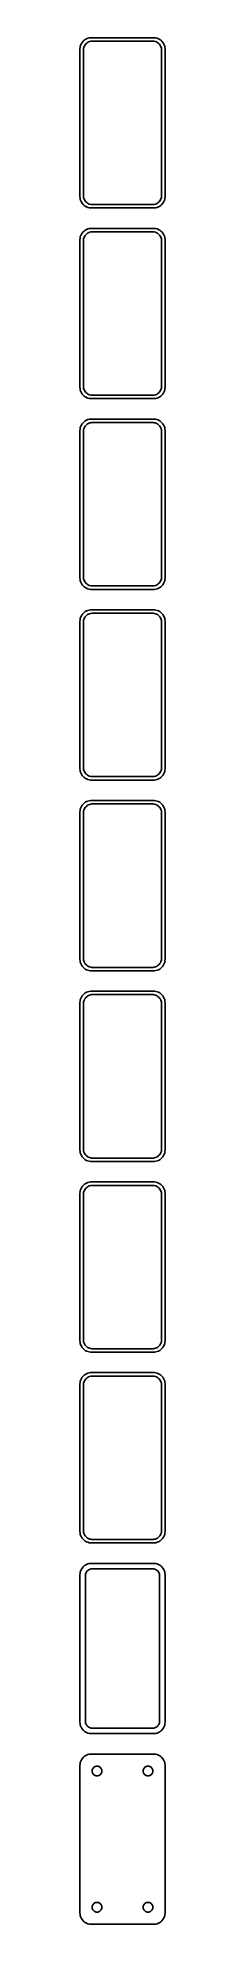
# Model space of a CAD drawing. Header units: metres. Extents: x -19 to 19, y 803 to 1633.
import ezdxf

# ---------------------------------------------------------------- set-up
doc = ezdxf.new("R2010")
doc.units = ezdxf.units.M

msp = doc.modelspace()

# ---------------------------------------------------------------- linework, layer by layer
for p, q in [((-18.7106, 1629.13), (-18.75, 1628.5)), ((-18.5929, 1629.74), (-18.7106, 1629.13)), ((-18.3989, 1630.34), (-18.5929, 1629.74)), ((-18.1315, 1630.91), (-18.3989, 1630.34)), ((-17.7951, 1631.44), (-18.1315, 1630.91)), ((-17.3948, 1631.92), (-17.7951, 1631.44)), ((-16.9371, 1632.35), (-17.3948, 1631.92)), ((-17.2184, 1628.5), (-17.1243, 1628.99)), ((-17.1243, 1628.99), (-16.9691, 1629.47)), ((-16.9691, 1629.47), (-16.7552, 1629.93)), ((-16.4291, 1632.72), (-16.9371, 1632.35)), ((-16.7552, 1629.93), (-16.4861, 1630.35)), ((-16.4861, 1630.35), (-16.1659, 1630.74)), ((-15.8789, 1633.02), (-16.4291, 1632.72)), ((-16.1659, 1630.74), (-15.7997, 1631.08)), ((-15.2951, 1633.26), (-15.8789, 1633.02)), ((-15.7997, 1631.08), (-15.3933, 1631.38)), ((-15.3933, 1631.38), (-14.9531, 1631.62)), ((-14.6869, 1633.41), (-15.2951, 1633.26)), ((-14.9531, 1631.62), (-14.4861, 1631.8)), ((-14.0639, 1633.49), (-14.6869, 1633.41)), ((-14.4861, 1631.8), (-13.9995, 1631.93)), ((14.0639, 1633.49), (-14.0639, 1633.49)), ((-13.9995, 1631.93), (-13.5012, 1631.99)), ((-13.5012, 1631.99), (13.5012, 1631.99)), ((13.5012, 1631.99), (13.9995, 1631.93)), ((13.9995, 1631.93), (14.4861, 1631.8)), ((14.6869, 1633.41), (14.0639, 1633.49)), ((14.4861, 1631.8), (14.9531, 1631.62)), ((15.2951, 1633.26), (14.6869, 1633.41)), ((14.9531, 1631.62), (15.3933, 1631.38)), ((15.8789, 1633.02), (15.2951, 1633.26)), ((15.3933, 1631.38), (15.7997, 1631.08)), ((15.7997, 1631.08), (16.1659, 1630.74)), ((16.4291, 1632.72), (15.8789, 1633.02)), ((16.1659, 1630.74), (16.4861, 1630.35)), ((16.9371, 1632.35), (16.4291, 1632.72)), ((16.4861, 1630.35), (16.7552, 1629.93)), ((16.7552, 1629.93), (16.9691, 1629.47)), ((17.3948, 1631.92), (16.9371, 1632.35)), ((16.9691, 1629.47), (17.1243, 1628.99)), ((17.1243, 1628.99), (17.2184, 1628.5)), ((17.7951, 1631.44), (17.3948, 1631.92)), ((18.1315, 1630.91), (17.7951, 1631.44)), ((18.3989, 1630.34), (18.1315, 1630.91)), ((18.5929, 1629.74), (18.3989, 1630.34)), ((18.7106, 1629.13), (18.5929, 1629.74)), ((18.75, 1628.5), (18.7106, 1629.13)), ((-18.75, 1628.5), (-18.75, 1563.5)), ((-17.25, 1628), (-17.2184, 1628.5)), ((-17.25, 1564), (-17.25, 1628)), ((17.2184, 1628.5), (17.25, 1628)), ((17.25, 1628), (17.25, 1564)), ((18.75, 1563.5), (18.75, 1628.5)), ((-18.75, 1563.5), (-18.7106, 1562.87)), ((-18.7106, 1562.87), (-18.5929, 1562.26)), ((-18.5929, 1562.26), (-18.3989, 1561.66)), ((-17.2184, 1563.5), (-17.25, 1564)), ((-17.1243, 1563.01), (-17.2184, 1563.5)), ((-16.9691, 1562.53), (-17.1243, 1563.01)), ((-16.7552, 1562.07), (-16.9691, 1562.53)), ((16.9691, 1562.53), (16.7552, 1562.07)), ((17.1243, 1563.01), (16.9691, 1562.53)), ((17.2184, 1563.5), (17.1243, 1563.01)), ((17.25, 1564), (17.2184, 1563.5)), ((18.3989, 1561.66), (18.5929, 1562.26)), ((18.5929, 1562.26), (18.7106, 1562.87)), ((18.7106, 1562.87), (18.75, 1563.5)), ((-18.3989, 1561.66), (-18.1315, 1561.09)), ((-18.1315, 1561.09), (-17.7951, 1560.56)), ((-17.7951, 1560.56), (-17.3948, 1560.08)), ((-17.3948, 1560.08), (-16.9371, 1559.65)), ((-16.9371, 1559.65), (-16.4291, 1559.28)), ((-16.4861, 1561.65), (-16.7552, 1562.07)), ((-16.1659, 1561.26), (-16.4861, 1561.65)), ((-16.4291, 1559.28), (-15.8789, 1558.98)), ((-15.7997, 1560.92), (-16.1659, 1561.26)), ((-15.8789, 1558.98), (-15.2951, 1558.74)), ((-15.3933, 1560.62), (-15.7997, 1560.92)), ((-14.9531, 1560.38), (-15.3933, 1560.62)), ((-15.2951, 1558.74), (-14.6869, 1558.59)), ((-14.4861, 1560.2), (-14.9531, 1560.38)), ((-14.6869, 1558.59), (-14.0639, 1558.51)), ((-13.9995, 1560.07), (-14.4861, 1560.2)), ((-14.0639, 1558.51), (14.0639, 1558.51)), ((-13.5012, 1560.01), (-13.9995, 1560.07)), ((13.5012, 1560.01), (-13.5012, 1560.01)), ((13.9995, 1560.07), (13.5012, 1560.01)), ((14.4861, 1560.2), (13.9995, 1560.07)), ((14.0639, 1558.51), (14.6869, 1558.59)), ((14.9531, 1560.38), (14.4861, 1560.2)), ((14.6869, 1558.59), (15.2951, 1558.74)), ((15.3933, 1560.62), (14.9531, 1560.38)), ((15.2951, 1558.74), (15.8789, 1558.98)), ((15.7997, 1560.92), (15.3933, 1560.62)), ((16.1659, 1561.26), (15.7997, 1560.92)), ((15.8789, 1558.98), (16.4291, 1559.28)), ((16.4861, 1561.65), (16.1659, 1561.26)), ((16.4291, 1559.28), (16.9371, 1559.65)), ((16.7552, 1562.07), (16.4861, 1561.65)), ((16.9371, 1559.65), (17.3948, 1560.08)), ((17.3948, 1560.08), (17.7951, 1560.56)), ((17.7951, 1560.56), (18.1315, 1561.09)), ((18.1315, 1561.09), (18.3989, 1561.66)), ((-18.5929, 1545.74), (-18.7106, 1545.13)), ((-18.3989, 1546.34), (-18.5929, 1545.74)), ((-18.1315, 1546.91), (-18.3989, 1546.34)), ((-17.7951, 1547.44), (-18.1315, 1546.91)), ((-17.3948, 1547.92), (-17.7951, 1547.44)), ((-16.9371, 1548.35), (-17.3948, 1547.92)), ((-16.9691, 1545.47), (-16.7552, 1545.93)), ((-16.4291, 1548.72), (-16.9371, 1548.35)), ((-16.7552, 1545.93), (-16.4861, 1546.35)), ((-16.4861, 1546.35), (-16.1659, 1546.74)), ((-15.8789, 1549.02), (-16.4291, 1548.72)), ((-16.1659, 1546.74), (-15.7997, 1547.08)), ((-15.2951, 1549.26), (-15.8789, 1549.02)), ((-15.7997, 1547.08), (-15.3933, 1547.38)), ((-15.3933, 1547.38), (-14.9531, 1547.62)), ((-14.6869, 1549.41), (-15.2951, 1549.26)), ((-14.9531, 1547.62), (-14.4861, 1547.8)), ((-14.0639, 1549.49), (-14.6869, 1549.41)), ((-14.4861, 1547.8), (-13.9995, 1547.93)), ((14.0639, 1549.49), (-14.0639, 1549.49)), ((-13.9995, 1547.93), (-13.5012, 1547.99)), ((-13.5012, 1547.99), (13.5012, 1547.99)), ((13.5012, 1547.99), (13.9995, 1547.93)), ((13.9995, 1547.93), (14.4861, 1547.8)), ((14.6869, 1549.41), (14.0639, 1549.49)), ((14.4861, 1547.8), (14.9531, 1547.62)), ((15.2951, 1549.26), (14.6869, 1549.41)), ((14.9531, 1547.62), (15.3933, 1547.38)), ((15.8789, 1549.02), (15.2951, 1549.26)), ((15.3933, 1547.38), (15.7997, 1547.08)), ((15.7997, 1547.08), (16.1659, 1546.74)), ((16.4291, 1548.72), (15.8789, 1549.02)), ((16.1659, 1546.74), (16.4861, 1546.35)), ((16.9371, 1548.35), (16.4291, 1548.72)), ((16.4861, 1546.35), (16.7552, 1545.93)), ((16.7552, 1545.93), (16.9691, 1545.47)), ((17.3948, 1547.92), (16.9371, 1548.35)), ((17.7951, 1547.44), (17.3948, 1547.92)), ((18.1315, 1546.91), (17.7951, 1547.44)), ((18.3989, 1546.34), (18.1315, 1546.91)), ((18.5929, 1545.74), (18.3989, 1546.34)), ((18.7106, 1545.13), (18.5929, 1545.74)), ((-18.7106, 1545.13), (-18.75, 1544.5)), ((-18.75, 1544.5), (-18.75, 1479.5)), ((-17.25, 1544), (-17.2184, 1544.5)), ((-17.25, 1480), (-17.25, 1544)), ((-17.2184, 1544.5), (-17.1243, 1544.99)), ((-17.1243, 1544.99), (-16.9691, 1545.47)), ((16.9691, 1545.47), (17.1243, 1544.99)), ((17.1243, 1544.99), (17.2184, 1544.5)), ((17.2184, 1544.5), (17.25, 1544)), ((17.25, 1544), (17.25, 1480)), ((18.75, 1544.5), (18.7106, 1545.13)), ((18.75, 1479.5), (18.75, 1544.5)), ((-18.75, 1479.5), (-18.7106, 1478.87)), ((-17.2184, 1479.5), (-17.25, 1480)), ((-17.1243, 1479.01), (-17.2184, 1479.5)), ((17.2184, 1479.5), (17.1243, 1479.01)), ((17.25, 1480), (17.2184, 1479.5)), ((18.7106, 1478.87), (18.75, 1479.5)), ((-18.7106, 1478.87), (-18.5929, 1478.26)), ((-18.5929, 1478.26), (-18.3989, 1477.66)), ((-18.3989, 1477.66), (-18.1315, 1477.09)), ((-18.1315, 1477.09), (-17.7951, 1476.56)), ((-17.7951, 1476.56), (-17.3948, 1476.08)), ((-17.3948, 1476.08), (-16.9371, 1475.65)), ((-16.9691, 1478.53), (-17.1243, 1479.01)), ((-16.7552, 1478.07), (-16.9691, 1478.53)), ((-16.9371, 1475.65), (-16.4291, 1475.28)), ((-16.4861, 1477.65), (-16.7552, 1478.07)), ((-16.1659, 1477.26), (-16.4861, 1477.65)), ((-16.4291, 1475.28), (-15.8789, 1474.98)), ((-15.7997, 1476.92), (-16.1659, 1477.26)), ((-15.8789, 1474.98), (-15.2951, 1474.74)), ((-15.3933, 1476.62), (-15.7997, 1476.92)), ((-14.9531, 1476.38), (-15.3933, 1476.62)), ((-15.2951, 1474.74), (-14.6869, 1474.59)), ((-14.4861, 1476.2), (-14.9531, 1476.38)), ((-14.6869, 1474.59), (-14.0639, 1474.51)), ((-13.9995, 1476.07), (-14.4861, 1476.2)), ((-14.0639, 1474.51), (14.0639, 1474.51)), ((-13.5012, 1476.01), (-13.9995, 1476.07)), ((13.5012, 1476.01), (-13.5012, 1476.01)), ((13.9995, 1476.07), (13.5012, 1476.01)), ((14.4861, 1476.2), (13.9995, 1476.07)), ((14.0639, 1474.51), (14.6869, 1474.59)), ((14.9531, 1476.38), (14.4861, 1476.2)), ((14.6869, 1474.59), (15.2951, 1474.74)), ((15.3933, 1476.62), (14.9531, 1476.38)), ((15.2951, 1474.74), (15.8789, 1474.98)), ((15.7997, 1476.92), (15.3933, 1476.62)), ((16.1659, 1477.26), (15.7997, 1476.92)), ((15.8789, 1474.98), (16.4291, 1475.28)), ((16.4861, 1477.65), (16.1659, 1477.26)), ((16.4291, 1475.28), (16.9371, 1475.65)), ((16.7552, 1478.07), (16.4861, 1477.65)), ((16.9691, 1478.53), (16.7552, 1478.07)), ((16.9371, 1475.65), (17.3948, 1476.08)), ((17.1243, 1479.01), (16.9691, 1478.53)), ((17.3948, 1476.08), (17.7951, 1476.56)), ((17.7951, 1476.56), (18.1315, 1477.09)), ((18.1315, 1477.09), (18.3989, 1477.66)), ((18.3989, 1477.66), (18.5929, 1478.26)), ((18.5929, 1478.26), (18.7106, 1478.87)), ((-18.1315, 1462.91), (-18.3989, 1462.34)), ((-17.7951, 1463.44), (-18.1315, 1462.91)), ((-17.3948, 1463.92), (-17.7951, 1463.44)), ((-16.9371, 1464.35), (-17.3948, 1463.92)), ((-16.4291, 1464.72), (-16.9371, 1464.35)), ((-16.4861, 1462.35), (-16.1659, 1462.74)), ((-15.8789, 1465.02), (-16.4291, 1464.72)), ((-16.1659, 1462.74), (-15.7997, 1463.08)), ((-15.2951, 1465.26), (-15.8789, 1465.02)), ((-15.7997, 1463.08), (-15.3933, 1463.38)), ((-15.3933, 1463.38), (-14.9531, 1463.62)), ((-14.6869, 1465.41), (-15.2951, 1465.26)), ((-14.9531, 1463.62), (-14.4861, 1463.8)), ((-14.0639, 1465.49), (-14.6869, 1465.41)), ((-14.4861, 1463.8), (-13.9995, 1463.93)), ((14.0639, 1465.49), (-14.0639, 1465.49)), ((-13.9995, 1463.93), (-13.5012, 1463.99)), ((-13.5012, 1463.99), (13.5012, 1463.99)), ((13.5012, 1463.99), (13.9995, 1463.93)), ((13.9995, 1463.93), (14.4861, 1463.8)), ((14.6869, 1465.41), (14.0639, 1465.49)), ((14.4861, 1463.8), (14.9531, 1463.62)), ((15.2951, 1465.26), (14.6869, 1465.41)), ((14.9531, 1463.62), (15.3933, 1463.38)), ((15.8789, 1465.02), (15.2951, 1465.26)), ((15.3933, 1463.38), (15.7997, 1463.08)), ((15.7997, 1463.08), (16.1659, 1462.74)), ((16.4291, 1464.72), (15.8789, 1465.02)), ((16.1659, 1462.74), (16.4861, 1462.35)), ((16.9371, 1464.35), (16.4291, 1464.72)), ((17.3948, 1463.92), (16.9371, 1464.35)), ((17.7951, 1463.44), (17.3948, 1463.92)), ((18.1315, 1462.91), (17.7951, 1463.44)), ((18.3989, 1462.34), (18.1315, 1462.91)), ((-18.7106, 1461.13), (-18.75, 1460.5)), ((-18.75, 1460.5), (-18.75, 1395.5)), ((-18.5929, 1461.74), (-18.7106, 1461.13)), ((-18.3989, 1462.34), (-18.5929, 1461.74)), ((-17.25, 1460), (-17.2184, 1460.5)), ((-17.25, 1396), (-17.25, 1460)), ((-17.2184, 1460.5), (-17.1243, 1460.99)), ((-17.1243, 1460.99), (-16.9691, 1461.47)), ((-16.9691, 1461.47), (-16.7552, 1461.93)), ((-16.7552, 1461.93), (-16.4861, 1462.35)), ((16.4861, 1462.35), (16.7552, 1461.93)), ((16.7552, 1461.93), (16.9691, 1461.47)), ((16.9691, 1461.47), (17.1243, 1460.99)), ((17.1243, 1460.99), (17.2184, 1460.5)), ((17.2184, 1460.5), (17.25, 1460)), ((17.25, 1460), (17.25, 1396)), ((18.5929, 1461.74), (18.3989, 1462.34)), ((18.7106, 1461.13), (18.5929, 1461.74)), ((18.75, 1460.5), (18.7106, 1461.13)), ((18.75, 1395.5), (18.75, 1460.5)), ((-18.75, 1395.5), (-18.7106, 1394.87)), ((-18.7106, 1394.87), (-18.5929, 1394.26)), ((-18.5929, 1394.26), (-18.3989, 1393.66)), ((-18.3989, 1393.66), (-18.1315, 1393.09)), ((-18.1315, 1393.09), (-17.7951, 1392.56)), ((-17.7951, 1392.56), (-17.3948, 1392.08)), ((-17.3948, 1392.08), (-16.9371, 1391.65)), ((-17.2184, 1395.5), (-17.25, 1396)), ((-17.1243, 1395.01), (-17.2184, 1395.5)), ((-16.9691, 1394.53), (-17.1243, 1395.01)), ((-16.7552, 1394.07), (-16.9691, 1394.53)), ((-16.9371, 1391.65), (-16.4291, 1391.28)), ((-16.4861, 1393.65), (-16.7552, 1394.07)), ((-16.1659, 1393.26), (-16.4861, 1393.65)), ((-16.4291, 1391.28), (-15.8789, 1390.98)), ((-15.7997, 1392.92), (-16.1659, 1393.26)), ((-15.8789, 1390.98), (-15.2951, 1390.74)), ((-15.3933, 1392.62), (-15.7997, 1392.92)), ((-14.9531, 1392.38), (-15.3933, 1392.62)), ((-15.2951, 1390.74), (-14.6869, 1390.59)), ((-14.4861, 1392.2), (-14.9531, 1392.38)), ((-14.6869, 1390.59), (-14.0639, 1390.51)), ((-13.9995, 1392.07), (-14.4861, 1392.2)), ((-14.0639, 1390.51), (14.0639, 1390.51)), ((-13.5012, 1392.01), (-13.9995, 1392.07)), ((13.5012, 1392.01), (-13.5012, 1392.01)), ((13.9995, 1392.07), (13.5012, 1392.01)), ((14.4861, 1392.2), (13.9995, 1392.07)), ((14.0639, 1390.51), (14.6869, 1390.59)), ((14.9531, 1392.38), (14.4861, 1392.2)), ((14.6869, 1390.59), (15.2951, 1390.74)), ((15.3933, 1392.62), (14.9531, 1392.38)), ((15.2951, 1390.74), (15.8789, 1390.98)), ((15.7997, 1392.92), (15.3933, 1392.62)), ((16.1659, 1393.26), (15.7997, 1392.92)), ((15.8789, 1390.98), (16.4291, 1391.28)), ((16.4861, 1393.65), (16.1659, 1393.26)), ((16.4291, 1391.28), (16.9371, 1391.65)), ((16.7552, 1394.07), (16.4861, 1393.65)), ((16.9691, 1394.53), (16.7552, 1394.07)), ((16.9371, 1391.65), (17.3948, 1392.08)), ((17.1243, 1395.01), (16.9691, 1394.53)), ((17.2184, 1395.5), (17.1243, 1395.01)), ((17.25, 1396), (17.2184, 1395.5)), ((17.3948, 1392.08), (17.7951, 1392.56)), ((17.7951, 1392.56), (18.1315, 1393.09)), ((18.1315, 1393.09), (18.3989, 1393.66)), ((18.3989, 1393.66), (18.5929, 1394.26)), ((18.5929, 1394.26), (18.7106, 1394.87)), ((18.7106, 1394.87), (18.75, 1395.5)), ((-17.7951, 1379.44), (-18.1315, 1378.91)), ((-17.3948, 1379.92), (-17.7951, 1379.44)), ((-16.9371, 1380.35), (-17.3948, 1379.92)), ((-16.4291, 1380.72), (-16.9371, 1380.35)), ((-15.8789, 1381.02), (-16.4291, 1380.72)), ((-15.2951, 1381.26), (-15.8789, 1381.02)), ((-15.3933, 1379.38), (-14.9531, 1379.62)), ((-14.6869, 1381.41), (-15.2951, 1381.26)), ((-14.9531, 1379.62), (-14.4861, 1379.8)), ((-14.0639, 1381.49), (-14.6869, 1381.41)), ((-14.4861, 1379.8), (-13.9995, 1379.93)), ((14.0639, 1381.49), (-14.0639, 1381.49)), ((-13.9995, 1379.93), (-13.5012, 1379.99)), ((-13.5012, 1379.99), (13.5012, 1379.99)), ((13.5012, 1379.99), (13.9995, 1379.93)), ((13.9995, 1379.93), (14.4861, 1379.8)), ((14.6869, 1381.41), (14.0639, 1381.49)), ((14.4861, 1379.8), (14.9531, 1379.62)), ((15.2951, 1381.26), (14.6869, 1381.41)), ((14.9531, 1379.62), (15.3933, 1379.38)), ((15.8789, 1381.02), (15.2951, 1381.26)), ((16.4291, 1380.72), (15.8789, 1381.02)), ((16.9371, 1380.35), (16.4291, 1380.72)), ((17.3948, 1379.92), (16.9371, 1380.35)), ((17.7951, 1379.44), (17.3948, 1379.92)), ((18.1315, 1378.91), (17.7951, 1379.44)), ((-18.7106, 1377.13), (-18.75, 1376.5)), ((-18.75, 1376.5), (-18.75, 1311.5)), ((-18.5929, 1377.74), (-18.7106, 1377.13)), ((-18.3989, 1378.34), (-18.5929, 1377.74)), ((-18.1315, 1378.91), (-18.3989, 1378.34)), ((-17.25, 1376), (-17.2184, 1376.5)), ((-17.25, 1312), (-17.25, 1376)), ((-17.2184, 1376.5), (-17.1243, 1376.99)), ((-17.1243, 1376.99), (-16.9691, 1377.47)), ((-16.9691, 1377.47), (-16.7552, 1377.93)), ((-16.7552, 1377.93), (-16.4861, 1378.35)), ((-16.4861, 1378.35), (-16.1659, 1378.74)), ((-16.1659, 1378.74), (-15.7997, 1379.08)), ((-15.7997, 1379.08), (-15.3933, 1379.38)), ((15.3933, 1379.38), (15.7997, 1379.08)), ((15.7997, 1379.08), (16.1659, 1378.74)), ((16.1659, 1378.74), (16.4861, 1378.35)), ((16.4861, 1378.35), (16.7552, 1377.93)), ((16.7552, 1377.93), (16.9691, 1377.47)), ((16.9691, 1377.47), (17.1243, 1376.99)), ((17.1243, 1376.99), (17.2184, 1376.5)), ((17.2184, 1376.5), (17.25, 1376)), ((17.25, 1376), (17.25, 1312)), ((18.3989, 1378.34), (18.1315, 1378.91)), ((18.5929, 1377.74), (18.3989, 1378.34)), ((18.7106, 1377.13), (18.5929, 1377.74)), ((18.75, 1376.5), (18.7106, 1377.13)), ((18.75, 1311.5), (18.75, 1376.5)), ((-18.75, 1311.5), (-18.7106, 1310.87)), ((-18.7106, 1310.87), (-18.5929, 1310.26)), ((-18.5929, 1310.26), (-18.3989, 1309.66)), ((-18.3989, 1309.66), (-18.1315, 1309.09)), ((-18.1315, 1309.09), (-17.7951, 1308.56)), ((-17.7951, 1308.56), (-17.3948, 1308.08)), ((-17.3948, 1308.08), (-16.9371, 1307.65)), ((-17.2184, 1311.5), (-17.25, 1312)), ((-17.1243, 1311.01), (-17.2184, 1311.5)), ((-16.9691, 1310.53), (-17.1243, 1311.01)), ((-16.7552, 1310.07), (-16.9691, 1310.53)), ((-16.9371, 1307.65), (-16.4291, 1307.28)), ((-16.4861, 1309.65), (-16.7552, 1310.07)), ((-16.1659, 1309.26), (-16.4861, 1309.65)), ((-16.4291, 1307.28), (-15.8789, 1306.98)), ((-15.7997, 1308.92), (-16.1659, 1309.26)), ((-15.8789, 1306.98), (-15.2951, 1306.74)), ((-15.3933, 1308.62), (-15.7997, 1308.92)), ((-14.9531, 1308.38), (-15.3933, 1308.62)), ((-15.2951, 1306.74), (-14.6869, 1306.59)), ((-14.4861, 1308.2), (-14.9531, 1308.38)), ((-14.6869, 1306.59), (-14.0639, 1306.51)), ((-13.9995, 1308.07), (-14.4861, 1308.2)), ((-14.0639, 1306.51), (14.0639, 1306.51)), ((-13.5012, 1308.01), (-13.9995, 1308.07)), ((13.5012, 1308.01), (-13.5012, 1308.01)), ((13.9995, 1308.07), (13.5012, 1308.01)), ((14.4861, 1308.2), (13.9995, 1308.07)), ((14.0639, 1306.51), (14.6869, 1306.59)), ((14.9531, 1308.38), (14.4861, 1308.2)), ((14.6869, 1306.59), (15.2951, 1306.74)), ((15.3933, 1308.62), (14.9531, 1308.38)), ((15.2951, 1306.74), (15.8789, 1306.98)), ((15.7997, 1308.92), (15.3933, 1308.62)), ((16.1659, 1309.26), (15.7997, 1308.92)), ((15.8789, 1306.98), (16.4291, 1307.28)), ((16.4861, 1309.65), (16.1659, 1309.26)), ((16.4291, 1307.28), (16.9371, 1307.65)), ((16.7552, 1310.07), (16.4861, 1309.65)), ((16.9691, 1310.53), (16.7552, 1310.07)), ((16.9371, 1307.65), (17.3948, 1308.08)), ((17.1243, 1311.01), (16.9691, 1310.53)), ((17.2184, 1311.5), (17.1243, 1311.01)), ((17.25, 1312), (17.2184, 1311.5)), ((17.3948, 1308.08), (17.7951, 1308.56)), ((17.7951, 1308.56), (18.1315, 1309.09)), ((18.1315, 1309.09), (18.3989, 1309.66)), ((18.3989, 1309.66), (18.5929, 1310.26)), ((18.5929, 1310.26), (18.7106, 1310.87)), ((18.7106, 1310.87), (18.75, 1311.5)), ((-16.9371, 1296.35), (-17.3948, 1295.92)), ((-16.4291, 1296.72), (-16.9371, 1296.35)), ((-15.8789, 1297.02), (-16.4291, 1296.72)), ((-15.2951, 1297.26), (-15.8789, 1297.02)), ((-14.6869, 1297.41), (-15.2951, 1297.26)), ((-14.0639, 1297.49), (-14.6869, 1297.41)), ((14.0639, 1297.49), (-14.0639, 1297.49)), ((14.6869, 1297.41), (14.0639, 1297.49)), ((15.2951, 1297.26), (14.6869, 1297.41)), ((15.8789, 1297.02), (15.2951, 1297.26)), ((16.4291, 1296.72), (15.8789, 1297.02)), ((16.9371, 1296.35), (16.4291, 1296.72)), ((17.3948, 1295.92), (16.9371, 1296.35)), ((-18.7106, 1293.13), (-18.75, 1292.5)), ((-18.75, 1292.5), (-18.75, 1227.5)), ((-18.5929, 1293.74), (-18.7106, 1293.13)), ((-18.3989, 1294.34), (-18.5929, 1293.74)), ((-18.1315, 1294.91), (-18.3989, 1294.34)), ((-17.7951, 1295.44), (-18.1315, 1294.91)), ((-17.3948, 1295.92), (-17.7951, 1295.44)), ((-17.25, 1292), (-17.2184, 1292.5)), ((-17.25, 1228), (-17.25, 1292)), ((-17.2184, 1292.5), (-17.1243, 1292.99)), ((-17.1243, 1292.99), (-16.9691, 1293.47)), ((-16.9691, 1293.47), (-16.7552, 1293.93)), ((-16.7552, 1293.93), (-16.4861, 1294.35)), ((-16.4861, 1294.35), (-16.1659, 1294.74)), ((-16.1659, 1294.74), (-15.7997, 1295.08)), ((-15.7997, 1295.08), (-15.3933, 1295.38)), ((-15.3933, 1295.38), (-14.9531, 1295.62)), ((-14.9531, 1295.62), (-14.4861, 1295.8)), ((-14.4861, 1295.8), (-13.9995, 1295.93)), ((-13.9995, 1295.93), (-13.5012, 1295.99)), ((-13.5012, 1295.99), (13.5012, 1295.99)), ((13.5012, 1295.99), (13.9995, 1295.93)), ((13.9995, 1295.93), (14.4861, 1295.8)), ((14.4861, 1295.8), (14.9531, 1295.62)), ((14.9531, 1295.62), (15.3933, 1295.38)), ((15.3933, 1295.38), (15.7997, 1295.08)), ((15.7997, 1295.08), (16.1659, 1294.74)), ((16.1659, 1294.74), (16.4861, 1294.35)), ((16.4861, 1294.35), (16.7552, 1293.93)), ((16.7552, 1293.93), (16.9691, 1293.47)), ((16.9691, 1293.47), (17.1243, 1292.99)), ((17.1243, 1292.99), (17.2184, 1292.5)), ((17.2184, 1292.5), (17.25, 1292)), ((17.25, 1292), (17.25, 1228)), ((17.7951, 1295.44), (17.3948, 1295.92)), ((18.1315, 1294.91), (17.7951, 1295.44)), ((18.3989, 1294.34), (18.1315, 1294.91)), ((18.5929, 1293.74), (18.3989, 1294.34)), ((18.7106, 1293.13), (18.5929, 1293.74)), ((18.75, 1292.5), (18.7106, 1293.13)), ((18.75, 1227.5), (18.75, 1292.5)), ((-18.75, 1227.5), (-18.7106, 1226.87)), ((-18.7106, 1226.87), (-18.5929, 1226.26)), ((-18.5929, 1226.26), (-18.3989, 1225.66)), ((-18.3989, 1225.66), (-18.1315, 1225.09)), ((-18.1315, 1225.09), (-17.7951, 1224.56)), ((-17.7951, 1224.56), (-17.3948, 1224.08)), ((-17.3948, 1224.08), (-16.9371, 1223.65)), ((-17.2184, 1227.5), (-17.25, 1228)), ((-17.1243, 1227.01), (-17.2184, 1227.5)), ((-16.9691, 1226.53), (-17.1243, 1227.01)), ((-16.7552, 1226.07), (-16.9691, 1226.53)), ((-16.9371, 1223.65), (-16.4291, 1223.28)), ((-16.4861, 1225.65), (-16.7552, 1226.07)), ((-16.1659, 1225.26), (-16.4861, 1225.65)), ((-16.4291, 1223.28), (-15.8789, 1222.98)), ((-15.7997, 1224.92), (-16.1659, 1225.26)), ((-15.8789, 1222.98), (-15.2951, 1222.74)), ((-15.3933, 1224.62), (-15.7997, 1224.92)), ((-14.9531, 1224.38), (-15.3933, 1224.62)), ((-15.2951, 1222.74), (-14.6869, 1222.59)), ((-14.4861, 1224.2), (-14.9531, 1224.38)), ((-14.6869, 1222.59), (-14.0639, 1222.51)), ((-13.9995, 1224.07), (-14.4861, 1224.2)), ((-14.0639, 1222.51), (14.0639, 1222.51)), ((-13.5012, 1224.01), (-13.9995, 1224.07)), ((13.5012, 1224.01), (-13.5012, 1224.01)), ((13.9995, 1224.07), (13.5012, 1224.01)), ((14.4861, 1224.2), (13.9995, 1224.07)), ((14.0639, 1222.51), (14.6869, 1222.59)), ((14.9531, 1224.38), (14.4861, 1224.2)), ((14.6869, 1222.59), (15.2951, 1222.74)), ((15.3933, 1224.62), (14.9531, 1224.38)), ((15.2951, 1222.74), (15.8789, 1222.98)), ((15.7997, 1224.92), (15.3933, 1224.62)), ((16.1659, 1225.26), (15.7997, 1224.92)), ((15.8789, 1222.98), (16.4291, 1223.28)), ((16.4861, 1225.65), (16.1659, 1225.26)), ((16.4291, 1223.28), (16.9371, 1223.65)), ((16.7552, 1226.07), (16.4861, 1225.65)), ((16.9691, 1226.53), (16.7552, 1226.07)), ((16.9371, 1223.65), (17.3948, 1224.08)), ((17.1243, 1227.01), (16.9691, 1226.53)), ((17.2184, 1227.5), (17.1243, 1227.01)), ((17.25, 1228), (17.2184, 1227.5)), ((17.3948, 1224.08), (17.7951, 1224.56)), ((17.7951, 1224.56), (18.1315, 1225.09)), ((18.1315, 1225.09), (18.3989, 1225.66)), ((18.3989, 1225.66), (18.5929, 1226.26)), ((18.5929, 1226.26), (18.7106, 1226.87)), ((18.7106, 1226.87), (18.75, 1227.5)), ((-15.2951, 1213.26), (-15.8789, 1213.02)), ((-14.6869, 1213.41), (-15.2951, 1213.26)), ((-14.0639, 1213.49), (-14.6869, 1213.41)), ((14.0639, 1213.49), (-14.0639, 1213.49)), ((14.6869, 1213.41), (14.0639, 1213.49)), ((15.2951, 1213.26), (14.6869, 1213.41)), ((15.8789, 1213.02), (15.2951, 1213.26)), ((-18.7106, 1209.13), (-18.75, 1208.5)), ((-18.75, 1208.5), (-18.75, 1143.5)), ((-18.5929, 1209.74), (-18.7106, 1209.13)), ((-18.3989, 1210.34), (-18.5929, 1209.74)), ((-18.1315, 1210.91), (-18.3989, 1210.34)), ((-17.7951, 1211.44), (-18.1315, 1210.91)), ((-17.3948, 1211.92), (-17.7951, 1211.44)), ((-16.9371, 1212.35), (-17.3948, 1211.92)), ((-17.25, 1208), (-17.2184, 1208.5)), ((-17.25, 1144), (-17.25, 1208)), ((-17.2184, 1208.5), (-17.1243, 1208.99)), ((-17.1243, 1208.99), (-16.9691, 1209.47)), ((-16.9691, 1209.47), (-16.7552, 1209.93)), ((-16.4291, 1212.72), (-16.9371, 1212.35)), ((-16.7552, 1209.93), (-16.4861, 1210.35)), ((-16.4861, 1210.35), (-16.1659, 1210.74)), ((-15.8789, 1213.02), (-16.4291, 1212.72)), ((-16.1659, 1210.74), (-15.7997, 1211.08)), ((-15.7997, 1211.08), (-15.3933, 1211.38)), ((-15.3933, 1211.38), (-14.9531, 1211.62)), ((-14.9531, 1211.62), (-14.4861, 1211.8)), ((-14.4861, 1211.8), (-13.9995, 1211.93)), ((-13.9995, 1211.93), (-13.5012, 1211.99)), ((-13.5012, 1211.99), (13.5012, 1211.99)), ((13.5012, 1211.99), (13.9995, 1211.93)), ((13.9995, 1211.93), (14.4861, 1211.8)), ((14.4861, 1211.8), (14.9531, 1211.62)), ((14.9531, 1211.62), (15.3933, 1211.38)), ((15.3933, 1211.38), (15.7997, 1211.08)), ((15.7997, 1211.08), (16.1659, 1210.74)), ((16.4291, 1212.72), (15.8789, 1213.02)), ((16.1659, 1210.74), (16.4861, 1210.35)), ((16.9371, 1212.35), (16.4291, 1212.72)), ((16.4861, 1210.35), (16.7552, 1209.93)), ((16.7552, 1209.93), (16.9691, 1209.47)), ((17.3948, 1211.92), (16.9371, 1212.35)), ((16.9691, 1209.47), (17.1243, 1208.99)), ((17.1243, 1208.99), (17.2184, 1208.5)), ((17.2184, 1208.5), (17.25, 1208)), ((17.25, 1208), (17.25, 1144)), ((17.7951, 1211.44), (17.3948, 1211.92)), ((18.1315, 1210.91), (17.7951, 1211.44)), ((18.3989, 1210.34), (18.1315, 1210.91)), ((18.5929, 1209.74), (18.3989, 1210.34)), ((18.7106, 1209.13), (18.5929, 1209.74)), ((18.75, 1208.5), (18.7106, 1209.13)), ((18.75, 1143.5), (18.75, 1208.5)), ((-18.75, 1143.5), (-18.7106, 1142.87)), ((-18.7106, 1142.87), (-18.5929, 1142.26)), ((-18.5929, 1142.26), (-18.3989, 1141.66)), ((-18.3989, 1141.66), (-18.1315, 1141.09)), ((-18.1315, 1141.09), (-17.7951, 1140.56)), ((-17.7951, 1140.56), (-17.3948, 1140.08)), ((-17.3948, 1140.08), (-16.9371, 1139.65)), ((-17.2184, 1143.5), (-17.25, 1144)), ((-17.1243, 1143.01), (-17.2184, 1143.5)), ((-16.9691, 1142.53), (-17.1243, 1143.01)), ((-16.7552, 1142.07), (-16.9691, 1142.53)), ((-16.9371, 1139.65), (-16.4291, 1139.28)), ((-16.4861, 1141.65), (-16.7552, 1142.07)), ((-16.1659, 1141.26), (-16.4861, 1141.65)), ((-16.4291, 1139.28), (-15.8789, 1138.98)), ((-15.7997, 1140.92), (-16.1659, 1141.26)), ((-15.8789, 1138.98), (-15.2951, 1138.74)), ((-15.3933, 1140.62), (-15.7997, 1140.92)), ((-14.9531, 1140.38), (-15.3933, 1140.62)), ((-15.2951, 1138.74), (-14.6869, 1138.59)), ((-14.4861, 1140.2), (-14.9531, 1140.38)), ((-14.6869, 1138.59), (-14.0639, 1138.51)), ((-13.9995, 1140.07), (-14.4861, 1140.2)), ((-14.0639, 1138.51), (14.0639, 1138.51)), ((-13.5012, 1140.01), (-13.9995, 1140.07)), ((13.5012, 1140.01), (-13.5012, 1140.01)), ((13.9995, 1140.07), (13.5012, 1140.01)), ((14.4861, 1140.2), (13.9995, 1140.07)), ((14.0639, 1138.51), (14.6869, 1138.59)), ((14.9531, 1140.38), (14.4861, 1140.2)), ((14.6869, 1138.59), (15.2951, 1138.74)), ((15.3933, 1140.62), (14.9531, 1140.38)), ((15.2951, 1138.74), (15.8789, 1138.98)), ((15.7997, 1140.92), (15.3933, 1140.62)), ((16.1659, 1141.26), (15.7997, 1140.92)), ((15.8789, 1138.98), (16.4291, 1139.28)), ((16.4861, 1141.65), (16.1659, 1141.26)), ((16.4291, 1139.28), (16.9371, 1139.65)), ((16.7552, 1142.07), (16.4861, 1141.65)), ((16.9691, 1142.53), (16.7552, 1142.07)), ((16.9371, 1139.65), (17.3948, 1140.08)), ((17.1243, 1143.01), (16.9691, 1142.53)), ((17.2184, 1143.5), (17.1243, 1143.01)), ((17.25, 1144), (17.2184, 1143.5)), ((17.3948, 1140.08), (17.7951, 1140.56)), ((17.7951, 1140.56), (18.1315, 1141.09)), ((18.1315, 1141.09), (18.3989, 1141.66)), ((18.3989, 1141.66), (18.5929, 1142.26)), ((18.5929, 1142.26), (18.7106, 1142.87)), ((18.7106, 1142.87), (18.75, 1143.5)), ((-18.7106, 1125.13), (-18.75, 1124.5)), ((-18.75, 1124.5), (-18.75, 1059.5)), ((-18.5929, 1125.74), (-18.7106, 1125.13)), ((-18.3989, 1126.34), (-18.5929, 1125.74)), ((-18.1315, 1126.91), (-18.3989, 1126.34)), ((-17.7951, 1127.44), (-18.1315, 1126.91)), ((-17.3948, 1127.92), (-17.7951, 1127.44)), ((-16.9371, 1128.35), (-17.3948, 1127.92)), ((-17.25, 1124), (-17.2184, 1124.5)), ((-17.25, 1060), (-17.25, 1124)), ((-17.2184, 1124.5), (-17.1243, 1124.99)), ((-17.1243, 1124.99), (-16.9691, 1125.47)), ((-16.9691, 1125.47), (-16.7552, 1125.93)), ((-16.4291, 1128.72), (-16.9371, 1128.35)), ((-16.7552, 1125.93), (-16.4861, 1126.35)), ((-16.4861, 1126.35), (-16.1659, 1126.74)), ((-15.8789, 1129.02), (-16.4291, 1128.72)), ((-16.1659, 1126.74), (-15.7997, 1127.08)), ((-15.2951, 1129.26), (-15.8789, 1129.02)), ((-15.7997, 1127.08), (-15.3933, 1127.38)), ((-15.3933, 1127.38), (-14.9531, 1127.62)), ((-14.6869, 1129.41), (-15.2951, 1129.26)), ((-14.9531, 1127.62), (-14.4861, 1127.8)), ((-14.0639, 1129.49), (-14.6869, 1129.41)), ((-14.4861, 1127.8), (-13.9995, 1127.93)), ((14.0639, 1129.49), (-14.0639, 1129.49)), ((-13.9995, 1127.93), (-13.5012, 1127.99)), ((-13.5012, 1127.99), (13.5012, 1127.99)), ((13.5012, 1127.99), (13.9995, 1127.93)), ((13.9995, 1127.93), (14.4861, 1127.8)), ((14.6869, 1129.41), (14.0639, 1129.49)), ((14.4861, 1127.8), (14.9531, 1127.62)), ((15.2951, 1129.26), (14.6869, 1129.41)), ((14.9531, 1127.62), (15.3933, 1127.38)), ((15.8789, 1129.02), (15.2951, 1129.26)), ((15.3933, 1127.38), (15.7997, 1127.08)), ((15.7997, 1127.08), (16.1659, 1126.74)), ((16.4291, 1128.72), (15.8789, 1129.02)), ((16.1659, 1126.74), (16.4861, 1126.35)), ((16.9371, 1128.35), (16.4291, 1128.72)), ((16.4861, 1126.35), (16.7552, 1125.93)), ((16.7552, 1125.93), (16.9691, 1125.47)), ((17.3948, 1127.92), (16.9371, 1128.35)), ((16.9691, 1125.47), (17.1243, 1124.99)), ((17.1243, 1124.99), (17.2184, 1124.5)), ((17.2184, 1124.5), (17.25, 1124)), ((17.25, 1124), (17.25, 1060)), ((17.7951, 1127.44), (17.3948, 1127.92)), ((18.1315, 1126.91), (17.7951, 1127.44)), ((18.3989, 1126.34), (18.1315, 1126.91)), ((18.5929, 1125.74), (18.3989, 1126.34)), ((18.7106, 1125.13), (18.5929, 1125.74)), ((18.75, 1124.5), (18.7106, 1125.13)), ((18.75, 1059.5), (18.75, 1124.5)), ((-18.75, 1059.5), (-18.7106, 1058.87)), ((-18.7106, 1058.87), (-18.5929, 1058.26)), ((-18.5929, 1058.26), (-18.3989, 1057.66)), ((-18.3989, 1057.66), (-18.1315, 1057.09)), ((-18.1315, 1057.09), (-17.7951, 1056.56)), ((-17.7951, 1056.56), (-17.3948, 1056.08)), ((-17.3948, 1056.08), (-16.9371, 1055.65)), ((-17.2184, 1059.5), (-17.25, 1060)), ((-17.1243, 1059.01), (-17.2184, 1059.5)), ((-16.9691, 1058.53), (-17.1243, 1059.01)), ((-16.7552, 1058.07), (-16.9691, 1058.53)), ((-16.9371, 1055.65), (-16.4291, 1055.28)), ((-16.4861, 1057.65), (-16.7552, 1058.07)), ((-16.1659, 1057.26), (-16.4861, 1057.65)), ((-15.7997, 1056.92), (-16.1659, 1057.26)), ((-15.3933, 1056.62), (-15.7997, 1056.92)), ((-14.9531, 1056.38), (-15.3933, 1056.62)), ((-14.4861, 1056.2), (-14.9531, 1056.38)), ((-13.9995, 1056.07), (-14.4861, 1056.2)), ((-13.5012, 1056.01), (-13.9995, 1056.07)), ((13.5012, 1056.01), (-13.5012, 1056.01)), ((13.9995, 1056.07), (13.5012, 1056.01)), ((14.4861, 1056.2), (13.9995, 1056.07)), ((14.9531, 1056.38), (14.4861, 1056.2)), ((15.3933, 1056.62), (14.9531, 1056.38)), ((15.7997, 1056.92), (15.3933, 1056.62)), ((16.1659, 1057.26), (15.7997, 1056.92)), ((16.4861, 1057.65), (16.1659, 1057.26)), ((16.4291, 1055.28), (16.9371, 1055.65)), ((16.7552, 1058.07), (16.4861, 1057.65)), ((16.9691, 1058.53), (16.7552, 1058.07)), ((16.9371, 1055.65), (17.3948, 1056.08)), ((17.1243, 1059.01), (16.9691, 1058.53)), ((17.2184, 1059.5), (17.1243, 1059.01)), ((17.25, 1060), (17.2184, 1059.5)), ((17.3948, 1056.08), (17.7951, 1056.56)), ((17.7951, 1056.56), (18.1315, 1057.09)), ((18.1315, 1057.09), (18.3989, 1057.66)), ((18.3989, 1057.66), (18.5929, 1058.26)), ((18.5929, 1058.26), (18.7106, 1058.87)), ((18.7106, 1058.87), (18.75, 1059.5)), ((-16.4291, 1055.28), (-15.8789, 1054.98)), ((-15.8789, 1054.98), (-15.2951, 1054.74)), ((-15.2951, 1054.74), (-14.6869, 1054.59)), ((-14.6869, 1054.59), (-14.0639, 1054.51)), ((-14.0639, 1054.51), (14.0639, 1054.51)), ((14.0639, 1054.51), (14.6869, 1054.59)), ((14.6869, 1054.59), (15.2951, 1054.74)), ((15.2951, 1054.74), (15.8789, 1054.98)), ((15.8789, 1054.98), (16.4291, 1055.28)), ((-18.7106, 1041.13), (-18.75, 1040.5)), ((-18.75, 1040.5), (-18.75, 975.5)), ((-18.5929, 1041.74), (-18.7106, 1041.13)), ((-18.3989, 1042.34), (-18.5929, 1041.74)), ((-18.1315, 1042.91), (-18.3989, 1042.34)), ((-17.7951, 1043.44), (-18.1315, 1042.91)), ((-17.3948, 1043.92), (-17.7951, 1043.44)), ((-16.9371, 1044.35), (-17.3948, 1043.92)), ((-17.25, 1040), (-17.2184, 1040.5)), ((-17.25, 976), (-17.25, 1040)), ((-17.2184, 1040.5), (-17.1243, 1040.99)), ((-17.1243, 1040.99), (-16.9691, 1041.47)), ((-16.9691, 1041.47), (-16.7552, 1041.93)), ((-16.4291, 1044.72), (-16.9371, 1044.35)), ((-16.7552, 1041.93), (-16.4861, 1042.35)), ((-16.4861, 1042.35), (-16.1659, 1042.74)), ((-15.8789, 1045.02), (-16.4291, 1044.72)), ((-16.1659, 1042.74), (-15.7997, 1043.08)), ((-15.2951, 1045.26), (-15.8789, 1045.02)), ((-15.7997, 1043.08), (-15.3933, 1043.38)), ((-15.3933, 1043.38), (-14.9531, 1043.62)), ((-14.6869, 1045.41), (-15.2951, 1045.26)), ((-14.9531, 1043.62), (-14.4861, 1043.8)), ((-14.0639, 1045.49), (-14.6869, 1045.41)), ((-14.4861, 1043.8), (-13.9995, 1043.93)), ((14.0639, 1045.49), (-14.0639, 1045.49)), ((-13.9995, 1043.93), (-13.5012, 1043.99)), ((-13.5012, 1043.99), (13.5012, 1043.99)), ((13.5012, 1043.99), (13.9995, 1043.93)), ((13.9995, 1043.93), (14.4861, 1043.8)), ((14.6869, 1045.41), (14.0639, 1045.49)), ((14.4861, 1043.8), (14.9531, 1043.62)), ((15.2951, 1045.26), (14.6869, 1045.41)), ((14.9531, 1043.62), (15.3933, 1043.38)), ((15.8789, 1045.02), (15.2951, 1045.26)), ((15.3933, 1043.38), (15.7997, 1043.08)), ((15.7997, 1043.08), (16.1659, 1042.74)), ((16.4291, 1044.72), (15.8789, 1045.02)), ((16.1659, 1042.74), (16.4861, 1042.35)), ((16.9371, 1044.35), (16.4291, 1044.72)), ((16.4861, 1042.35), (16.7552, 1041.93)), ((16.7552, 1041.93), (16.9691, 1041.47)), ((17.3948, 1043.92), (16.9371, 1044.35)), ((16.9691, 1041.47), (17.1243, 1040.99)), ((17.1243, 1040.99), (17.2184, 1040.5)), ((17.2184, 1040.5), (17.25, 1040)), ((17.25, 1040), (17.25, 976)), ((17.7951, 1043.44), (17.3948, 1043.92)), ((18.1315, 1042.91), (17.7951, 1043.44)), ((18.3989, 1042.34), (18.1315, 1042.91)), ((18.5929, 1041.74), (18.3989, 1042.34)), ((18.7106, 1041.13), (18.5929, 1041.74)), ((18.75, 1040.5), (18.7106, 1041.13)), ((18.75, 975.5), (18.75, 1040.5)), ((-18.75, 975.5), (-18.7106, 974.873)), ((-18.7106, 974.873), (-18.5929, 974.257)), ((-18.5929, 974.257), (-18.3989, 973.659)), ((-18.3989, 973.659), (-18.1315, 973.091)), ((-18.1315, 973.091), (-17.7951, 972.561)), ((-17.7951, 972.561), (-17.3948, 972.077)), ((-17.2184, 975.499), (-17.25, 976)), ((-17.1243, 975.005), (-17.2184, 975.499)), ((-16.9691, 974.528), (-17.1243, 975.005)), ((-16.7552, 974.073), (-16.9691, 974.528)), ((-16.4861, 973.649), (-16.7552, 974.073)), ((-16.1659, 973.262), (-16.4861, 973.649)), ((-15.7997, 972.918), (-16.1659, 973.262)), ((-15.3933, 972.623), (-15.7997, 972.918)), ((-14.9531, 972.381), (-15.3933, 972.623)), ((-14.4861, 972.196), (-14.9531, 972.381)), ((14.9531, 972.381), (14.4861, 972.196)), ((15.3933, 972.623), (14.9531, 972.381)), ((15.7997, 972.918), (15.3933, 972.623)), ((16.1659, 973.262), (15.7997, 972.918)), ((16.4861, 973.649), (16.1659, 973.262)), ((16.7552, 974.073), (16.4861, 973.649)), ((16.9691, 974.528), (16.7552, 974.073)), ((17.1243, 975.005), (16.9691, 974.528)), ((17.2184, 975.499), (17.1243, 975.005)), ((17.25, 976), (17.2184, 975.499)), ((17.3948, 972.077), (17.7951, 972.561)), ((17.7951, 972.561), (18.1315, 973.091)), ((18.1315, 973.091), (18.3989, 973.659)), ((18.3989, 973.659), (18.5929, 974.257)), ((18.5929, 974.257), (18.7106, 974.873)), ((18.7106, 974.873), (18.75, 975.5)), ((-17.3948, 972.077), (-16.9371, 971.647)), ((-16.9371, 971.647), (-16.4291, 971.278)), ((-16.4291, 971.278), (-15.8789, 970.976)), ((-15.8789, 970.976), (-15.2951, 970.745)), ((-15.2951, 970.745), (-14.6869, 970.589)), ((-14.6869, 970.589), (-14.0639, 970.51)), ((-13.9995, 972.071), (-14.4861, 972.196)), ((-14.0639, 970.51), (14.0639, 970.51)), ((-13.5012, 972.008), (-13.9995, 972.071)), ((13.5012, 972.008), (-13.5012, 972.008)), ((13.9995, 972.071), (13.5012, 972.008)), ((14.4861, 972.196), (13.9995, 972.071)), ((14.0639, 970.51), (14.6869, 970.589)), ((14.6869, 970.589), (15.2951, 970.745)), ((15.2951, 970.745), (15.8789, 970.976)), ((15.8789, 970.976), (16.4291, 971.278)), ((16.4291, 971.278), (16.9371, 971.647)), ((16.9371, 971.647), (17.3948, 972.077)), ((-18.7106, 957.127), (-18.75, 956.5)), ((-18.75, 956.5), (-18.75, 891.5)), ((-18.5929, 957.743), (-18.7106, 957.127)), ((-18.3989, 958.341), (-18.5929, 957.743)), ((-18.1315, 958.909), (-18.3989, 958.341)), ((-17.7951, 959.439), (-18.1315, 958.909)), ((-17.3948, 959.923), (-17.7951, 959.439)), ((-16.9371, 960.353), (-17.3948, 959.923)), ((-16.4291, 960.722), (-16.9371, 960.353)), ((-15.8789, 961.024), (-16.4291, 960.722)), ((-16.3629, 956), (-16.3384, 956.39)), ((-16.3629, 892), (-16.3629, 956)), ((-16.3384, 956.39), (-16.2651, 956.774)), ((-16.2651, 956.774), (-16.1443, 957.146)), ((-16.1443, 957.146), (-15.9779, 957.5)), ((-15.9779, 957.5), (-15.7684, 957.83)), ((-15.2951, 961.255), (-15.8789, 961.024)), ((-15.7684, 957.83), (-15.5192, 958.131)), ((-15.5192, 958.131), (-15.2342, 958.399)), ((-14.6869, 961.411), (-15.2951, 961.255)), ((-15.2342, 958.399), (-14.918, 958.628)), ((-14.918, 958.628), (-14.5754, 958.817)), ((-14.0639, 961.49), (-14.6869, 961.411)), ((-14.5754, 958.817), (-14.2119, 958.961)), ((-14.2119, 958.961), (-13.8333, 959.058)), ((14.0639, 961.49), (-14.0639, 961.49)), ((-13.8333, 959.058), (-13.4454, 959.107)), ((-13.4454, 959.107), (13.4454, 959.107)), ((13.4454, 959.107), (13.8333, 959.058)), ((13.8333, 959.058), (14.2119, 958.961)), ((14.6869, 961.411), (14.0639, 961.49)), ((14.2119, 958.961), (14.5754, 958.817)), ((14.5754, 958.817), (14.918, 958.628)), ((15.2951, 961.255), (14.6869, 961.411)), ((14.918, 958.628), (15.2342, 958.399)), ((15.2342, 958.399), (15.5192, 958.131)), ((15.8789, 961.024), (15.2951, 961.255)), ((15.5192, 958.131), (15.7684, 957.83)), ((15.7684, 957.83), (15.9779, 957.5)), ((16.4291, 960.722), (15.8789, 961.024)), ((15.9779, 957.5), (16.1443, 957.146)), ((16.1443, 957.146), (16.2651, 956.774)), ((16.2651, 956.774), (16.3384, 956.39)), ((16.3384, 956.39), (16.3629, 956)), ((16.3629, 956), (16.3629, 892)), ((16.9371, 960.353), (16.4291, 960.722)), ((17.3948, 959.923), (16.9371, 960.353)), ((17.7951, 959.439), (17.3948, 959.923)), ((18.1315, 958.909), (17.7951, 959.439)), ((18.3989, 958.341), (18.1315, 958.909)), ((18.5929, 957.743), (18.3989, 958.341)), ((18.7106, 957.127), (18.5929, 957.743)), ((18.75, 956.5), (18.7106, 957.127)), ((18.75, 891.5), (18.75, 956.5)), ((-18.75, 891.5), (-18.7106, 890.873)), ((-18.7106, 890.873), (-18.5929, 890.257)), ((-18.5929, 890.257), (-18.3989, 889.659)), ((-18.3989, 889.659), (-18.1315, 889.091)), ((-16.3384, 891.61), (-16.3629, 892)), ((-16.2651, 891.226), (-16.3384, 891.61)), ((-16.1443, 890.854), (-16.2651, 891.226)), ((-15.9779, 890.5), (-16.1443, 890.854)), ((-15.7684, 890.17), (-15.9779, 890.5)), ((-15.5192, 889.869), (-15.7684, 890.17)), ((-15.2342, 889.601), (-15.5192, 889.869)), ((-14.918, 889.372), (-15.2342, 889.601)), ((-14.5754, 889.183), (-14.918, 889.372)), ((-14.2119, 889.039), (-14.5754, 889.183)), ((14.5754, 889.183), (14.2119, 889.039)), ((14.918, 889.372), (14.5754, 889.183)), ((15.2342, 889.601), (14.918, 889.372)), ((15.5192, 889.869), (15.2342, 889.601)), ((15.7684, 890.17), (15.5192, 889.869)), ((15.9779, 890.5), (15.7684, 890.17)), ((16.1443, 890.854), (15.9779, 890.5)), ((16.2651, 891.226), (16.1443, 890.854)), ((16.3384, 891.61), (16.2651, 891.226)), ((16.3629, 892), (16.3384, 891.61)), ((18.1315, 889.091), (18.3989, 889.659)), ((18.3989, 889.659), (18.5929, 890.257)), ((18.5929, 890.257), (18.7106, 890.873)), ((18.7106, 890.873), (18.75, 891.5)), ((-18.1315, 889.091), (-17.7951, 888.561)), ((-17.7951, 888.561), (-17.3948, 888.077)), ((-17.3948, 888.077), (-16.9371, 887.647)), ((-16.9371, 887.647), (-16.4291, 887.278)), ((-16.4291, 887.278), (-15.8789, 886.976)), ((-15.8789, 886.976), (-15.2951, 886.745)), ((-15.2951, 886.745), (-14.6869, 886.589)), ((-14.6869, 886.589), (-14.0639, 886.51)), ((-13.8333, 888.942), (-14.2119, 889.039)), ((-14.0639, 886.51), (14.0639, 886.51)), ((-13.4454, 888.893), (-13.8333, 888.942)), ((13.4454, 888.893), (-13.4454, 888.893)), ((13.8333, 888.942), (13.4454, 888.893)), ((14.2119, 889.039), (13.8333, 888.942)), ((14.0639, 886.51), (14.6869, 886.589)), ((14.6869, 886.589), (15.2951, 886.745)), ((15.2951, 886.745), (15.8789, 886.976)), ((15.8789, 886.976), (16.4291, 887.278)), ((16.4291, 887.278), (16.9371, 887.647)), ((16.9371, 887.647), (17.3948, 888.077)), ((17.3948, 888.077), (17.7951, 888.561)), ((17.7951, 888.561), (18.1315, 889.091)), ((-18.7106, 873.127), (-18.75, 872.5)), ((-18.5929, 873.743), (-18.7106, 873.127)), ((-18.3989, 874.341), (-18.5929, 873.743)), ((-18.1315, 874.909), (-18.3989, 874.341)), ((-17.7951, 875.439), (-18.1315, 874.909)), ((-17.3948, 875.923), (-17.7951, 875.439)), ((-16.9371, 876.353), (-17.3948, 875.923)), ((-16.4291, 876.722), (-16.9371, 876.353)), ((-15.8789, 877.024), (-16.4291, 876.722)), ((-15.2951, 877.255), (-15.8789, 877.024)), ((-14.6869, 877.411), (-15.2951, 877.255)), ((-14.0639, 877.49), (-14.6869, 877.411)), ((14.0639, 877.49), (-14.0639, 877.49)), ((14.6869, 877.411), (14.0639, 877.49)), ((15.2951, 877.255), (14.6869, 877.411)), ((15.8789, 877.024), (15.2951, 877.255)), ((16.4291, 876.722), (15.8789, 877.024)), ((16.9371, 876.353), (16.4291, 876.722)), ((17.3948, 875.923), (16.9371, 876.353)), ((17.7951, 875.439), (17.3948, 875.923)), ((18.1315, 874.909), (17.7951, 875.439)), ((18.3989, 874.341), (18.1315, 874.909)), ((18.5929, 873.743), (18.3989, 874.341)), ((18.7106, 873.127), (18.5929, 873.743)), ((18.75, 872.5), (18.7106, 873.127)), ((-18.75, 872.5), (-18.75, 807.5)), ((-13.3853, 870), (-13.3685, 870.268)), ((-13.3685, 869.732), (-13.3853, 870)), ((-13.3685, 870.268), (-13.3182, 870.531)), ((-13.3182, 869.469), (-13.3685, 869.732)), ((-13.3182, 870.531), (-13.2353, 870.786)), ((-13.2353, 869.214), (-13.3182, 869.469)), ((-13.2353, 870.786), (-13.1212, 871.029)), ((-13.1212, 868.971), (-13.2353, 869.214)), ((-13.1212, 871.029), (-12.9775, 871.255)), ((-12.9775, 868.745), (-13.1212, 868.971)), ((-12.9775, 871.255), (-12.8065, 871.462)), ((-12.8065, 868.538), (-12.9775, 868.745)), ((-12.8065, 871.462), (-12.6111, 871.645)), ((-12.6111, 868.355), (-12.8065, 868.538)), ((-12.6111, 871.645), (-12.3941, 871.803)), ((-12.3941, 868.197), (-12.6111, 868.355)), ((-12.3941, 871.803), (-12.1591, 871.932)), ((-12.1591, 868.068), (-12.3941, 868.197)), ((-12.1591, 871.932), (-11.9098, 872.031)), ((-11.9098, 867.969), (-12.1591, 868.068)), ((-11.9098, 872.031), (-11.6501, 872.097)), ((-11.6501, 867.903), (-11.9098, 867.969)), ((-11.6501, 872.097), (-11.3841, 872.131)), ((-11.3841, 867.869), (-11.6501, 867.903)), ((-11.3841, 872.131), (-11.1159, 872.131)), ((-11.1159, 867.869), (-11.3841, 867.869)), ((-11.1159, 872.131), (-10.8499, 872.097)), ((-10.8499, 867.903), (-11.1159, 867.869)), ((-10.8499, 872.097), (-10.5901, 872.031)), ((-10.5901, 867.969), (-10.8499, 867.903)), ((-10.5901, 872.031), (-10.3408, 871.932)), ((-10.3408, 868.068), (-10.5901, 867.969)), ((-10.3408, 871.932), (-10.1059, 871.803)), ((-10.1059, 868.197), (-10.3408, 868.068)), ((-10.1059, 871.803), (-9.8889, 871.645)), ((-9.8889, 868.355), (-10.1059, 868.197)), ((-9.8889, 871.645), (-9.69344, 871.462)), ((-9.69344, 868.538), (-9.8889, 868.355)), ((-9.69344, 871.462), (-9.52251, 871.255)), ((-9.52251, 868.745), (-9.69344, 868.538)), ((-9.52251, 871.255), (-9.37881, 871.029)), ((-9.37881, 868.971), (-9.52251, 868.745)), ((-9.37881, 871.029), (-9.26465, 870.786)), ((-9.26465, 869.214), (-9.37881, 868.971)), ((-9.26465, 870.786), (-9.18178, 870.531)), ((-9.18178, 869.469), (-9.26465, 869.214)), ((-9.18178, 870.531), (-9.13153, 870.268)), ((-9.13153, 869.732), (-9.18178, 869.469)), ((-9.13153, 870.268), (-9.1147, 870)), ((-9.1147, 870), (-9.13153, 869.732)), ((9.1147, 870), (9.13153, 870.268)), ((9.13153, 869.732), (9.1147, 870)), ((9.13153, 870.268), (9.18178, 870.531)), ((9.18178, 869.469), (9.13153, 869.732)), ((9.18178, 870.531), (9.26465, 870.786)), ((9.26465, 869.214), (9.18178, 869.469)), ((9.26465, 870.786), (9.37881, 871.029)), ((9.37881, 868.971), (9.26465, 869.214)), ((9.37881, 871.029), (9.52251, 871.255)), ((9.52251, 868.745), (9.37881, 868.971)), ((9.52251, 871.255), (9.69344, 871.462)), ((9.69344, 868.538), (9.52251, 868.745)), ((9.69344, 871.462), (9.8889, 871.645)), ((9.8889, 868.355), (9.69344, 868.538)), ((9.8889, 871.645), (10.1059, 871.803)), ((10.1059, 868.197), (9.8889, 868.355)), ((10.1059, 871.803), (10.3408, 871.932)), ((10.3408, 868.068), (10.1059, 868.197)), ((10.3408, 871.932), (10.5901, 872.031)), ((10.5901, 867.969), (10.3408, 868.068)), ((10.5901, 872.031), (10.8499, 872.097)), ((10.8499, 867.903), (10.5901, 867.969)), ((10.8499, 872.097), (11.1159, 872.131)), ((11.1159, 867.869), (10.8499, 867.903)), ((11.1159, 872.131), (11.3841, 872.131)), ((11.3841, 867.869), (11.1159, 867.869)), ((11.3841, 872.131), (11.6501, 872.097)), ((11.6501, 867.903), (11.3841, 867.869)), ((11.6501, 872.097), (11.9098, 872.031)), ((11.9098, 867.969), (11.6501, 867.903)), ((11.9098, 872.031), (12.1591, 871.932)), ((12.1591, 868.068), (11.9098, 867.969)), ((12.1591, 871.932), (12.3941, 871.803)), ((12.3941, 868.197), (12.1591, 868.068)), ((12.3941, 871.803), (12.6111, 871.645)), ((12.6111, 868.355), (12.3941, 868.197)), ((12.6111, 871.645), (12.8065, 871.462)), ((12.8065, 868.538), (12.6111, 868.355)), ((12.8065, 871.462), (12.9775, 871.255)), ((12.9775, 868.745), (12.8065, 868.538)), ((12.9775, 871.255), (13.1212, 871.029)), ((13.1212, 868.971), (12.9775, 868.745)), ((13.1212, 871.029), (13.2353, 870.786)), ((13.2353, 869.214), (13.1212, 868.971)), ((13.2353, 870.786), (13.3182, 870.531)), ((13.3182, 869.469), (13.2353, 869.214)), ((13.3182, 870.531), (13.3685, 870.268)), ((13.3685, 869.732), (13.3182, 869.469)), ((13.3685, 870.268), (13.3853, 870)), ((13.3853, 870), (13.3685, 869.732)), ((18.75, 807.5), (18.75, 872.5)), ((-18.75, 807.5), (-18.7106, 806.873)), ((-18.7106, 806.873), (-18.5929, 806.257)), ((-18.5929, 806.257), (-18.3989, 805.659)), ((-13.3853, 810), (-13.3685, 810.268)), ((-13.3685, 809.732), (-13.3853, 810)), ((-13.3685, 810.268), (-13.3182, 810.531)), ((-13.3182, 809.469), (-13.3685, 809.732)), ((-13.3182, 810.531), (-13.2353, 810.786)), ((-13.2353, 809.214), (-13.3182, 809.469)), ((-13.2353, 810.786), (-13.1212, 811.029)), ((-13.1212, 808.971), (-13.2353, 809.214)), ((-13.1212, 811.029), (-12.9775, 811.255)), ((-12.9775, 808.745), (-13.1212, 808.971)), ((-12.9775, 811.255), (-12.8065, 811.462)), ((-12.8065, 808.538), (-12.9775, 808.745)), ((-12.8065, 811.462), (-12.6111, 811.645)), ((-12.6111, 808.355), (-12.8065, 808.538)), ((-12.6111, 811.645), (-12.3941, 811.803)), ((-12.3941, 808.197), (-12.6111, 808.355)), ((-12.3941, 811.803), (-12.1591, 811.932)), ((-12.1591, 808.068), (-12.3941, 808.197)), ((-12.1591, 811.932), (-11.9098, 812.031)), ((-11.9098, 807.969), (-12.1591, 808.068)), ((-11.9098, 812.031), (-11.6501, 812.097)), ((-11.6501, 807.903), (-11.9098, 807.969)), ((-11.6501, 812.097), (-11.3841, 812.131)), ((-11.3841, 807.869), (-11.6501, 807.903)), ((-11.3841, 812.131), (-11.1159, 812.131)), ((-11.1159, 807.869), (-11.3841, 807.869)), ((-11.1159, 812.131), (-10.8499, 812.097)), ((-10.8499, 807.903), (-11.1159, 807.869)), ((-10.8499, 812.097), (-10.5901, 812.031)), ((-10.5901, 807.969), (-10.8499, 807.903)), ((-10.5901, 812.031), (-10.3408, 811.932)), ((-10.3408, 808.068), (-10.5901, 807.969)), ((-10.3408, 811.932), (-10.1059, 811.803)), ((-10.1059, 808.197), (-10.3408, 808.068)), ((-10.1059, 811.803), (-9.8889, 811.645)), ((-9.8889, 808.355), (-10.1059, 808.197)), ((-9.8889, 811.645), (-9.69344, 811.462)), ((-9.69344, 808.538), (-9.8889, 808.355)), ((-9.69344, 811.462), (-9.52251, 811.255)), ((-9.52251, 808.745), (-9.69344, 808.538)), ((-9.52251, 811.255), (-9.37881, 811.029)), ((-9.37881, 808.971), (-9.52251, 808.745)), ((-9.37881, 811.029), (-9.26465, 810.786)), ((-9.26465, 809.214), (-9.37881, 808.971)), ((-9.26465, 810.786), (-9.18178, 810.531)), ((-9.18178, 809.469), (-9.26465, 809.214)), ((-9.18178, 810.531), (-9.13153, 810.268)), ((-9.13153, 809.732), (-9.18178, 809.469)), ((-9.13153, 810.268), (-9.1147, 810)), ((-9.1147, 810), (-9.13153, 809.732)), ((9.1147, 810), (9.13153, 810.268)), ((9.13153, 809.732), (9.1147, 810)), ((9.13153, 810.268), (9.18178, 810.531)), ((9.18178, 809.469), (9.13153, 809.732)), ((9.18178, 810.531), (9.26465, 810.786)), ((9.26465, 809.214), (9.18178, 809.469)), ((9.26465, 810.786), (9.37881, 811.029)), ((9.37881, 808.971), (9.26465, 809.214)), ((9.37881, 811.029), (9.52251, 811.255)), ((9.52251, 808.745), (9.37881, 808.971)), ((9.52251, 811.255), (9.69344, 811.462)), ((9.69344, 808.538), (9.52251, 808.745)), ((9.69344, 811.462), (9.8889, 811.645)), ((9.8889, 808.355), (9.69344, 808.538)), ((9.8889, 811.645), (10.1059, 811.803)), ((10.1059, 808.197), (9.8889, 808.355)), ((10.1059, 811.803), (10.3408, 811.932)), ((10.3408, 808.068), (10.1059, 808.197)), ((10.3408, 811.932), (10.5901, 812.031)), ((10.5901, 807.969), (10.3408, 808.068)), ((10.5901, 812.031), (10.8499, 812.097)), ((10.8499, 807.903), (10.5901, 807.969)), ((10.8499, 812.097), (11.1159, 812.131)), ((11.1159, 807.869), (10.8499, 807.903)), ((11.1159, 812.131), (11.3841, 812.131)), ((11.3841, 807.869), (11.1159, 807.869)), ((11.3841, 812.131), (11.6501, 812.097)), ((11.6501, 807.903), (11.3841, 807.869)), ((11.6501, 812.097), (11.9098, 812.031)), ((11.9098, 807.969), (11.6501, 807.903)), ((11.9098, 812.031), (12.1591, 811.932)), ((12.1591, 808.068), (11.9098, 807.969)), ((12.1591, 811.932), (12.3941, 811.803)), ((12.3941, 808.197), (12.1591, 808.068)), ((12.3941, 811.803), (12.6111, 811.645)), ((12.6111, 808.355), (12.3941, 808.197)), ((12.6111, 811.645), (12.8065, 811.462)), ((12.8065, 808.538), (12.6111, 808.355)), ((12.8065, 811.462), (12.9775, 811.255)), ((12.9775, 808.745), (12.8065, 808.538)), ((12.9775, 811.255), (13.1212, 811.029)), ((13.1212, 808.971), (12.9775, 808.745)), ((13.1212, 811.029), (13.2353, 810.786)), ((13.2353, 809.214), (13.1212, 808.971)), ((13.2353, 810.786), (13.3182, 810.531)), ((13.3182, 809.469), (13.2353, 809.214)), ((13.3182, 810.531), (13.3685, 810.268)), ((13.3685, 809.732), (13.3182, 809.469)), ((13.3685, 810.268), (13.3853, 810)), ((13.3853, 810), (13.3685, 809.732)), ((18.3989, 805.659), (18.5929, 806.257)), ((18.5929, 806.257), (18.7106, 806.873)), ((18.7106, 806.873), (18.75, 807.5)), ((-18.3989, 805.659), (-18.1315, 805.091)), ((-18.1315, 805.091), (-17.7951, 804.561)), ((-17.7951, 804.561), (-17.3948, 804.077)), ((-17.3948, 804.077), (-16.9371, 803.647)), ((-16.9371, 803.647), (-16.4291, 803.278)), ((-16.4291, 803.278), (-15.8789, 802.976)), ((-15.8789, 802.976), (-15.2951, 802.745)), ((-15.2951, 802.745), (-14.6869, 802.589)), ((-14.6869, 802.589), (-14.0639, 802.51)), ((-14.0639, 802.51), (14.0639, 802.51)), ((14.0639, 802.51), (14.6869, 802.589)), ((14.6869, 802.589), (15.2951, 802.745)), ((15.2951, 802.745), (15.8789, 802.976)), ((15.8789, 802.976), (16.4291, 803.278)), ((16.4291, 803.278), (16.9371, 803.647)), ((16.9371, 803.647), (17.3948, 804.077)), ((17.3948, 804.077), (17.7951, 804.561)), ((17.7951, 804.561), (18.1315, 805.091)), ((18.1315, 805.091), (18.3989, 805.659))]:
    msp.add_line(p, q)

doc.saveas('drawing.dxf')
